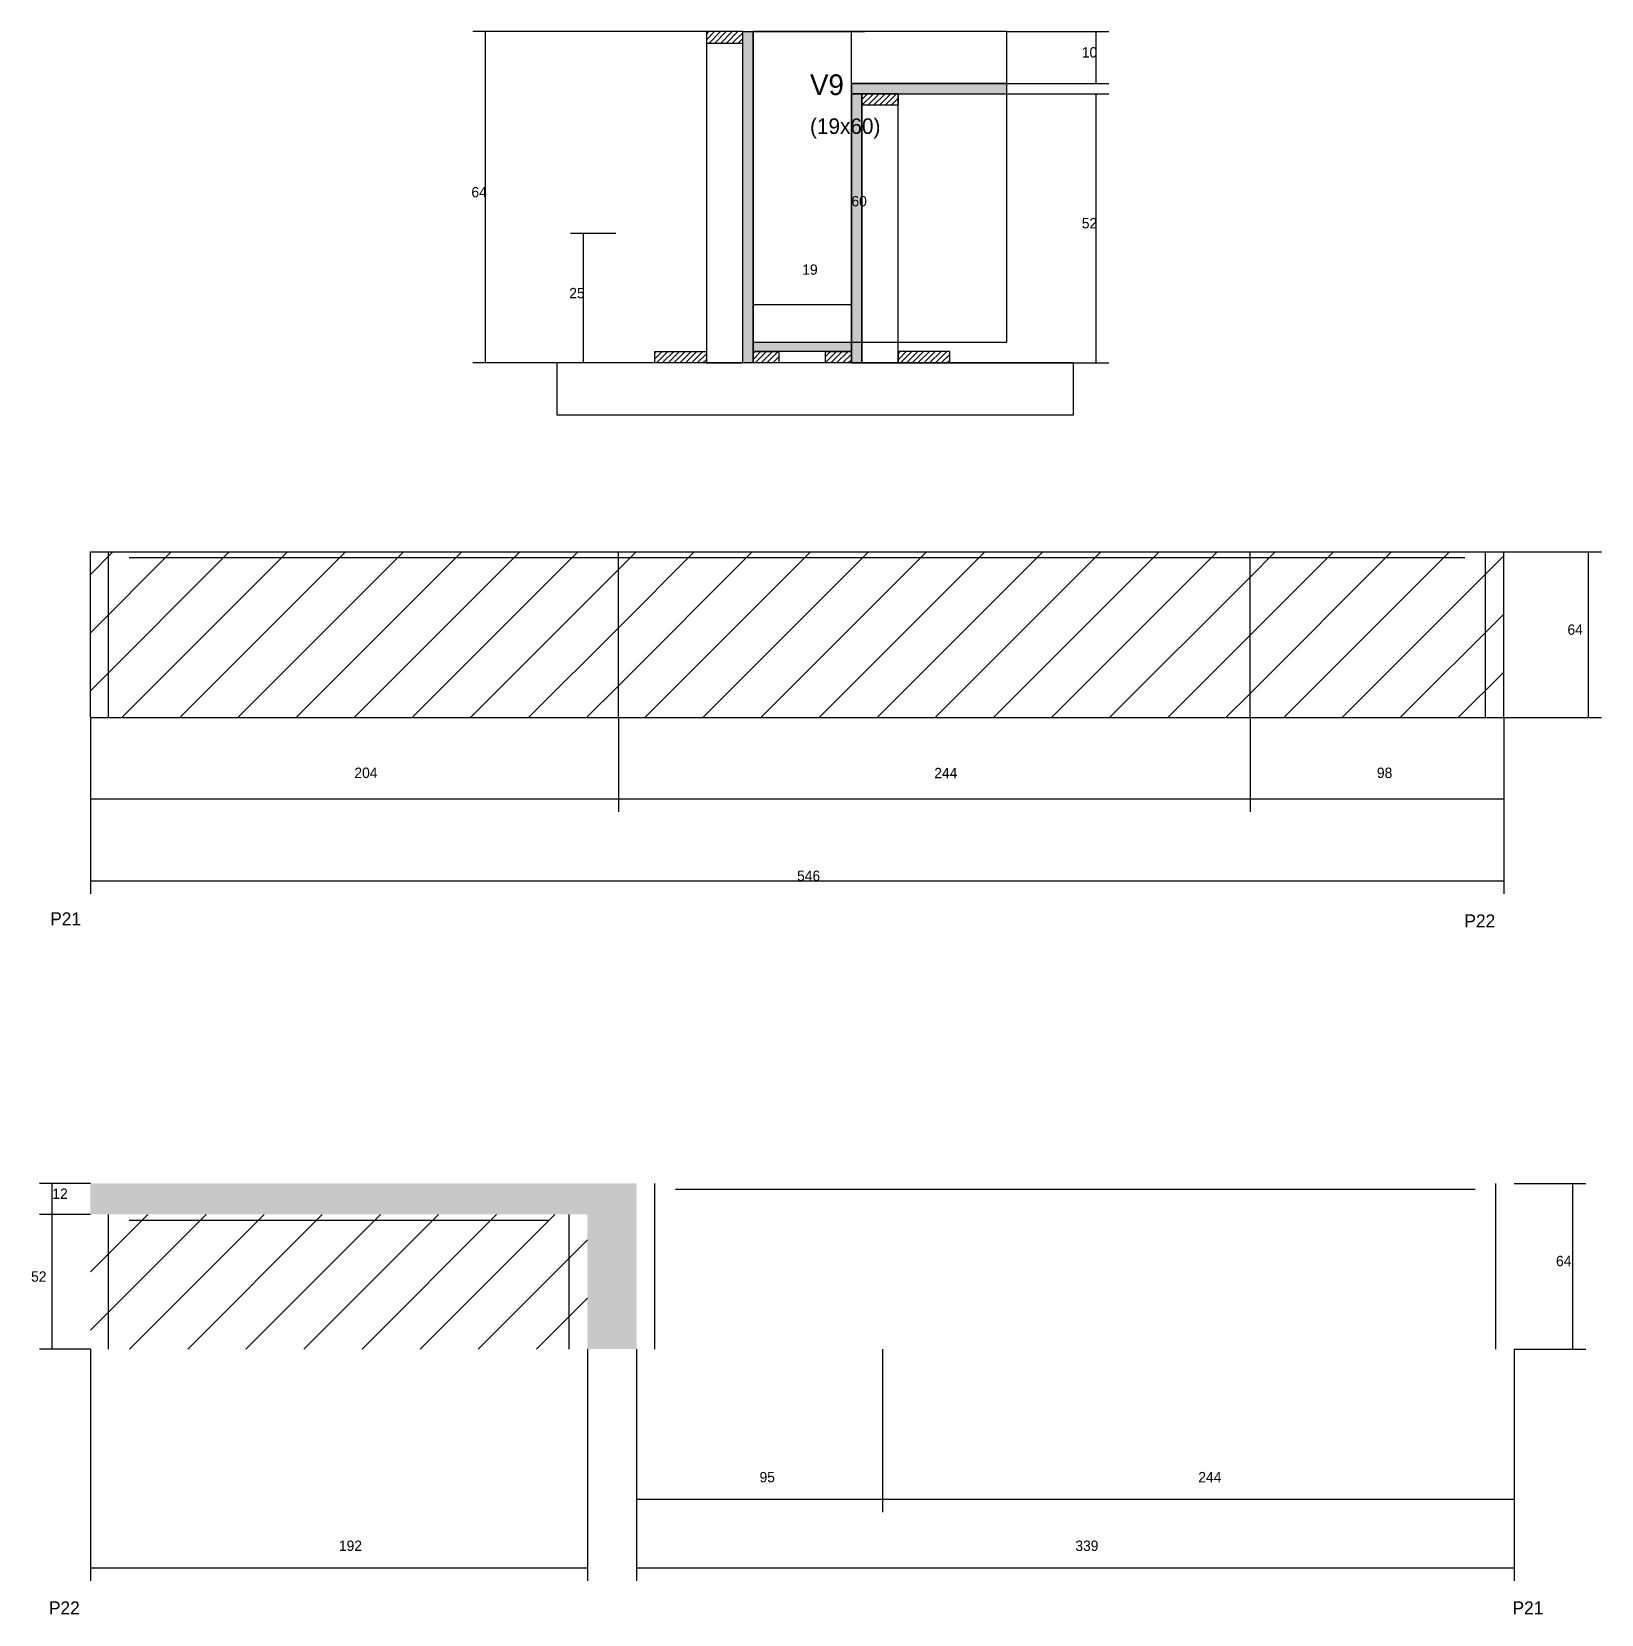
# Model space of a CAD drawing. Header units: metres. Extents: x -9652 to -9046, y 11499 to 12110.
import ezdxf

# ---------------------------------------------------------------- set-up
doc = ezdxf.new("R2010")
doc.units = ezdxf.units.M
for name, color, linetype in [('CONCRETO', 251, 'Continuous'), ('COTA', 241, 'Continuous'), ('Cota Seção (2x)', 4, 'Continuous'), ('Hachura', 253, 'Continuous'), ('Madeira', 126, 'Continuous'), ('NOMENCLATURA', 7, 'Continuous'), ('Painéis', 200, 'Continuous'), ('SARR_2.2x7', 40, 'Continuous'), ('Texto Seção', 7, 'Continuous')]:
    doc.layers.add(name, color=color, linetype=linetype)

msp = doc.modelspace()

# ---------------------------------------------------------------- hatches: boundary and pattern name
at = {"layer": 'COTA'}
h = msp.add_hatch(dxfattribs=at)
h.set_pattern_fill('AR-CONC', scale=0.03)
h.paths.add_polyline_path([(-9437.5, 11601.5), (-9418.5, 11601.5), (-9418.5, 11665.5), (-9629.5, 11665.5), (-9629.5, 11653.5), (-9437.5, 11653.5)])
at = {"layer": 'Hachura'}
h = msp.add_hatch(dxfattribs=at)
h.set_pattern_fill('ANSI31', scale=0.5)
h.paths.add_polyline_path([(-9391.5, 12110.4), (-9391.5, 12106), (-9391.5, 12106), (-9377.5, 12106), (-9377.5, 12106), (-9377.5, 12110.4), (-9377.5, 12110.4), (-9391.5, 12110.4)])
h = msp.add_hatch(color=8, dxfattribs=at)
h.dxf.hatch_style = 1
h.paths.add_polyline_path([(-9377.5, 12110.4), (-9373.5, 12110.4), (-9373.5, 12110.4), (-9373.5, 11982.4), (-9373.5, 11982.4), (-9377.5, 11982.4), (-9377.5, 11982.4), (-9377.5, 12110.4)])
h = msp.add_hatch(color=8, dxfattribs=at)
h.dxf.hatch_style = 1
h.paths.add_polyline_path([(-9275.5, 12086.4), (-9275.5, 12090.4), (-9275.5, 12090.4), (-9335.5, 12090.4), (-9335.5, 12090.4), (-9335.5, 12086.4), (-9335.5, 12086.4), (-9275.5, 12086.4)])
h = msp.add_hatch(color=8, dxfattribs=at)
h.dxf.hatch_style = 1
h.paths.add_polyline_path([(-9331.5, 12086.4), (-9335.5, 12086.4), (-9335.5, 12086.4), (-9335.5, 11982.4), (-9335.5, 11982.4), (-9331.5, 11982.4), (-9331.5, 11982.4), (-9331.5, 12086.4)])
h = msp.add_hatch(dxfattribs=at)
h.set_pattern_fill('ANSI31', scale=0.5)
h.paths.add_polyline_path([(-9317.5, 12086.4), (-9317.5, 12082), (-9317.5, 12082), (-9331.5, 12082), (-9331.5, 12082), (-9331.5, 12086.4), (-9331.5, 12086.4), (-9317.5, 12086.4)])
h = msp.add_hatch(color=8, dxfattribs=at)
h.dxf.hatch_style = 1
h.paths.add_polyline_path([(-9373.5, 11986.8), (-9373.5, 11990.4), (-9373.5, 11990.4), (-9335.5, 11990.4), (-9335.5, 11990.4), (-9335.5, 11986.8), (-9335.5, 11986.8), (-9373.5, 11986.8)])
h = msp.add_hatch(dxfattribs=at)
h.set_pattern_fill('ANSI31', scale=0.5)
h.paths.add_polyline_path([(-9411.5, 11982.4), (-9411.5, 11986.8), (-9411.5, 11986.8), (-9391.5, 11986.8), (-9391.5, 11986.8), (-9391.5, 11982.4), (-9391.5, 11982.4), (-9411.5, 11982.4)])
h = msp.add_hatch(dxfattribs=at)
h.set_pattern_fill('ANSI31', scale=0.5)
h.paths.add_polyline_path([(-9373.5, 11982.4), (-9373.5, 11986.8), (-9373.5, 11986.8), (-9363.5, 11986.8), (-9363.5, 11986.8), (-9363.5, 11982.4), (-9363.5, 11982.4), (-9373.5, 11982.4)])
h = msp.add_hatch(dxfattribs=at)
h.set_pattern_fill('ANSI31', scale=0.5)
h.paths.add_polyline_path([(-9345.5, 11982.4), (-9345.5, 11986.8), (-9345.5, 11986.8), (-9335.5, 11986.8), (-9335.5, 11986.8), (-9335.5, 11982.4), (-9335.5, 11982.4), (-9345.5, 11982.4)])
h = msp.add_hatch(dxfattribs=at)
h.set_pattern_fill('ANSI31', scale=0.5)
h.paths.add_polyline_path([(-9297.5, 11982.4), (-9297.5, 11986.8), (-9297.5, 11986.8), (-9317.5, 11986.8), (-9317.5, 11986.8), (-9317.5, 11982.4), (-9317.5, 11982.4), (-9297.5, 11982.4)])
h = msp.add_hatch(dxfattribs=at)
h.set_pattern_fill('ANSI31', scale=5)
h.paths.add_polyline_path([(-9425.5, 11845.4), (-9425.5, 11909.4), (-9629.5, 11909.4), (-9629.5, 11845.4)])
h = msp.add_hatch(dxfattribs=at)
h.set_pattern_fill('ANSI31', scale=5)
h.paths.add_polyline_path([(-9181.5, 11845.4), (-9181.5, 11909.4), (-9425.5, 11909.4), (-9425.5, 11845.4)])
h = msp.add_hatch(dxfattribs=at)
h.set_pattern_fill('ANSI31', scale=5)
h.paths.add_polyline_path([(-9181.5, 11909.4), (-9181.5, 11845.4), (-9083.5, 11845.4), (-9083.5, 11909.4)])
h = msp.add_hatch(dxfattribs=at)
h.set_pattern_fill('ANSI31', scale=5)
h.paths.add_polyline_path([(-9437.5, 11653.5), (-9629.5, 11653.5), (-9629.5, 11601.5), (-9437.5, 11601.5)])

# ---------------------------------------------------------------- linework, layer by layer
at = {"layer": 'CONCRETO'}
for points in [[(-9275.5, 12090.4), (-9275.5, 12110.4), (-9373.5, 12110.4), (-9373.5, 12110.4), (-9373.5, 12110.4), (-9373.5, 11990.4), (-9335.5, 11990.4), (-9335.5, 12080.4), (-9335.5, 12090.4)], [(-9373.5, 11990.4), (-9275.5, 11990.4), (-9275.5, 12110.4), (-9373.5, 12110.4)]]:
    msp.add_lwpolyline(points, close=True, dxfattribs=at)
at = {"layer": 'COTA'}
for p, q in [((-9391.5, 12110.4), (-9481.8, 12110.4)), ((-9476.8, 11982.4), (-9476.8, 12110.4)), ((-9275.5, 12110.4), (-9236, 12110.4)), ((-9241, 12090.4), (-9241, 12110.4)), ((-9275.5, 12090.4), (-9236, 12090.4)), ((-9317.5, 12086.4), (-9236, 12086.4)), ((-9241, 11982.4), (-9241, 12086.4)), ((-9426.5, 12032.4), (-9444, 12032.4)), ((-9439, 11982.4), (-9439, 12032.4)), ((-9411.5, 11982.4), (-9481.8, 11982.4)), ((-9419.6, 11982.4), (-9444, 11982.4)), ((-9297.5, 11982.4), (-9236, 11982.4)), ((-9083.5, 11909.4), (-9045.8, 11909.4)), ((-9050.8, 11845.4), (-9050.8, 11909.4)), ((-9629.5, 11845.4), (-9629.5, 11809)), ((-9629.5, 11845.4), (-9629.5, 11777.3)), ((-9425.5, 11845.4), (-9425.5, 11809)), ((-9425.5, 11845.4), (-9425.5, 11809)), ((-9181.5, 11845.4), (-9181.5, 11809)), ((-9181.5, 11845.4), (-9181.5, 11809)), ((-9083.5, 11845.4), (-9083.5, 11777.3)), ((-9083.5, 11845.4), (-9083.5, 11809)), ((-9083.5, 11845.4), (-9045.8, 11845.4)), ((-9629.5, 11814), (-9425.5, 11814)), ((-9425.5, 11814), (-9181.5, 11814)), ((-9181.5, 11814), (-9083.5, 11814)), ((-9629.5, 11782.3), (-9083.5, 11782.3)), ((-9629.5, 11665.5), (-9649.2, 11665.5)), ((-9644.2, 11653.5), (-9644.2, 11665.5)), ((-9079.5, 11665.5), (-9051.8, 11665.5)), ((-9056.8, 11601.5), (-9056.8, 11665.5)), ((-9629.5, 11653.5), (-9649.2, 11653.5)), ((-9629.5, 11653.5), (-9649.2, 11653.5)), ((-9644.2, 11601.5), (-9644.2, 11653.5)), ((-9629.5, 11601.5), (-9649.2, 11601.5)), ((-9629.5, 11601.5), (-9629.5, 11512)), ((-9437.5, 11601.5), (-9437.5, 11512)), ((-9418.5, 11601.5), (-9418.5, 11538.5)), ((-9418.5, 11601.5), (-9418.5, 11512)), ((-9323.5, 11601.5), (-9323.5, 11538.5)), ((-9323.5, 11601.5), (-9323.5, 11538.5)), ((-9079.5, 11601.5), (-9079.5, 11538.5)), ((-9079.5, 11601.5), (-9079.5, 11512)), ((-9079.5, 11601.5), (-9051.8, 11601.5)), ((-9418.5, 11543.5), (-9323.5, 11543.5)), ((-9323.5, 11543.5), (-9079.5, 11543.5)), ((-9629.5, 11517), (-9437.5, 11517)), ((-9418.5, 11517), (-9079.5, 11517))]:
    msp.add_line(p, q, dxfattribs=at)
at = {"layer": 'Cota Seção (2x)'}
for p, q in [((-9373.5, 12110.4), (-9330.5, 12110.4)), ((-9335.5, 11990.4), (-9335.5, 12110.4)), ((-9373.5, 11990.4), (-9373.5, 12010)), ((-9335.5, 11990.4), (-9335.5, 12010)), ((-9373.5, 12005), (-9335.5, 12005)), ((-9373.5, 11990.4), (-9330.5, 11990.4))]:
    msp.add_line(p, q, dxfattribs=at)
at = {"layer": 'Madeira'}
for points in [[(-9391.5, 12110.4), (-9391.5, 12106), (-9377.5, 12106), (-9377.5, 12110.4)], [(-9391.5, 11982.4), (-9377.5, 11982.4), (-9377.5, 12110.4), (-9391.5, 12110.4)], [(-9317.5, 12086.4), (-9317.5, 12082), (-9331.5, 12082), (-9331.5, 12086.4)], [(-9317.5, 12086.4), (-9331.5, 12086.4), (-9331.5, 11982.4), (-9317.5, 11982.4)], [(-9411.5, 11982.4), (-9411.5, 11986.8), (-9391.5, 11986.8), (-9391.5, 11982.4)], [(-9373.5, 11982.4), (-9373.5, 11986.8), (-9363.5, 11986.8), (-9363.5, 11982.4)], [(-9345.5, 11982.4), (-9345.5, 11986.8), (-9335.5, 11986.8), (-9335.5, 11982.4)], [(-9297.5, 11982.4), (-9297.5, 11986.8), (-9317.5, 11986.8), (-9317.5, 11982.4)], [(-9449.3, 11962.4), (-9249.7, 11962.4), (-9249.7, 11982.4), (-9449.3, 11982.4)]]:
    msp.add_lwpolyline(points, close=True, dxfattribs=at)
at = {"layer": 'Painéis'}
for p, q in [((-9373.5, 11982.4), (-9373.5, 12110.4)), ((-9335.5, 12090.4), (-9275.5, 12090.4)), ((-9335.5, 12086.4), (-9335.5, 12090.4)), ((-9275.5, 12086.4), (-9275.5, 12090.4)), ((-9335.5, 11982.4), (-9335.5, 12086.4)), ((-9373.5, 11990.4), (-9335.5, 11990.4)), ((-9373.5, 11986.8), (-9373.5, 11990.4)), ((-9335.5, 11986.8), (-9335.5, 11990.4)), ((-9629.5, 11909.4), (-9425.5, 11909.4)), ((-9629.5, 11845.4), (-9629.5, 11909.4)), ((-9425.5, 11909.4), (-9083.5, 11909.4)), ((-9425.5, 11845.4), (-9425.5, 11909.4)), ((-9181.5, 11845.4), (-9181.5, 11909.4)), ((-9083.5, 11845.4), (-9083.5, 11909.4)), ((-9629.5, 11845.4), (-9425.5, 11845.4)), ((-9425.5, 11845.4), (-9083.5, 11845.4))]:
    msp.add_line(p, q, dxfattribs=at)
for points in [[(-9377.5, 12110.4), (-9373.5, 12110.4), (-9373.5, 11982.4), (-9377.5, 11982.4)], [(-9275.5, 12086.4), (-9275.5, 12090.4), (-9335.5, 12090.4), (-9335.5, 12086.4)], [(-9331.5, 12086.4), (-9335.5, 12086.4), (-9335.5, 11982.4), (-9331.5, 11982.4)], [(-9373.5, 11986.8), (-9373.5, 11990.4), (-9335.5, 11990.4), (-9335.5, 11986.8)]]:
    msp.add_lwpolyline(points, close=True, dxfattribs=at)
at = {"layer": 'SARR_2.2x7'}
for p, q in [((-9622.5, 11845.4), (-9622.5, 11909.4)), ((-9614.5, 11907.2), (-9425.5, 11907.2)), ((-9425.5, 11907.2), (-9181.5, 11907.2)), ((-9181.5, 11907.2), (-9098.5, 11907.2)), ((-9090.5, 11845.4), (-9090.5, 11909.4)), ((-9411.5, 11601.5), (-9411.5, 11665.5)), ((-9403.5, 11663.3), (-9323.5, 11663.3)), ((-9323.5, 11663.3), (-9094.5, 11663.3)), ((-9086.5, 11601.5), (-9086.5, 11665.5)), ((-9622.5, 11601.5), (-9622.5, 11653.5)), ((-9444.5, 11601.5), (-9444.5, 11653.5)), ((-9614.5, 11651.3), (-9452.5, 11651.3))]:
    msp.add_line(p, q, dxfattribs=at)

# ---------------------------------------------------------------- texts
at = {"layer": 'COTA'}
for s, p in [('10', (-9246.5, 12100.4)), ('64', (-9482.3, 12046.4)), ('52', (-9246.5, 12034.4)), ('25', (-9444.5, 12007.4)), ('64', (-9058.9, 11877.4)), ('204', (-9527.5, 11822.1)), ('244', (-9303.5, 11822)), ('98', (-9132.5, 11822.1)), ('546', (-9356.5, 11782.3)), ('12', (-9644.2, 11659.5)), ('64', (-9063.3, 11633.5)), ('52', (-9652.4, 11627.5)), ('95', (-9371, 11550)), ('244', (-9201.5, 11550)), ('192', (-9533.5, 11523.5)), ('339', (-9249, 11523.5))]:
    msp.add_text(s, height=4, dxfattribs=at).set_placement(p)
at = {"layer": 'Cota Seção (2x)'}
for s, p in [('60', (-9335.5, 12042.9)), ('19', (-9354.5, 12016.5))]:
    msp.add_text(s, height=4, dxfattribs=at).set_placement(p)
at = {"layer": 'NOMENCLATURA'}
for s, p in [('P21', (-9645, 11765.2)), ('P22', (-9098.7, 11764.4)), ('P22', (-9645.5, 11499)), ('P21', (-9080.1, 11499))]:
    msp.add_text(s, height=5, dxfattribs=at).set_placement(p)
at = {"layer": 'Texto Seção'}
for s, height, p in [('V9', 8, (-9351.5, 12085.9)), ('(19x60)', 6, (-9351.5, 12070.9))]:
    msp.add_text(s, height=height, dxfattribs=at).set_placement(p)

doc.saveas('drawing.dxf')
